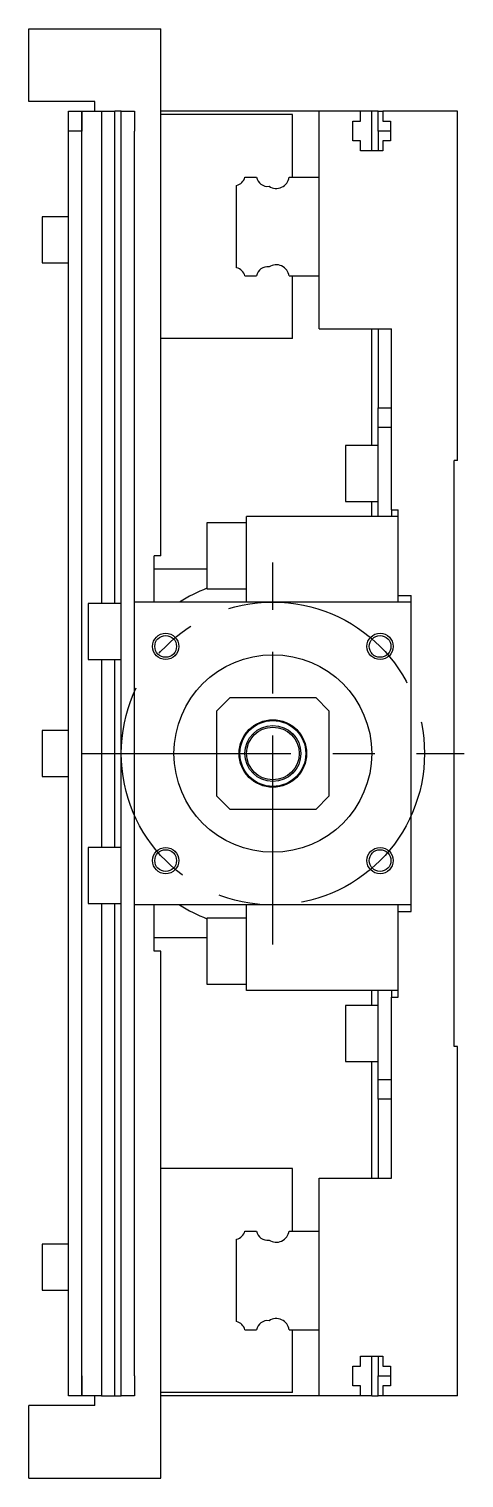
# Model space of a CAD drawing. Extents: x -28 to 1034, y -475 to 112.
# Drawn here: x 666.5 to 732.5, y -110 to 110 of the extents above; entities that cross this region are included whole.
import ezdxf

# ---------------------------------------------------------------- set-up
doc = ezdxf.new("R2010")
doc.units = 0
doc.linetypes.add('CENTER', pattern=[50.8, 31.75, -6.35, 6.35, -6.35])
doc.linetypes.add('DASHED', pattern=[19.05, 12.7, -6.35])
doc.layers.get('0').update_dxf_attribs({"linetype": 'CONTINUOUS'})
doc.layers.add('CENTER', color=1, linetype='CENTER')

msp = doc.modelspace()

# ---------------------------------------------------------------- linework, layer by layer
at = {"color": 7, "linetype": 'CONTINUOUS'}
for p, q in [((666.53, 99), (666.53, 110)), ((666.53, 110), (686.53, 110)), ((686.53, 30), (686.53, 110)), ((676.53, 99), (666.53, 99)), ((672.53, 97.5), (674.53, 97.5)), ((672.53, 94.5), (672.53, 97.5)), ((674.53, 97.5), (677.53, 97.5)), ((674.53, 97.5), (674.53, 94.5)), ((676.53, 97.5), (676.53, 99)), ((677.53, 97.5), (677.53, 22.75)), ((677.53, 97.5), (679.53, 97.5)), ((679.53, 22.75), (679.53, 97.5)), ((680.53, 97.5), (679.53, 97.5)), ((680.53, 97.5), (682.53, 97.5)), ((680.53, 94.5), (680.53, 97.5)), ((682.53, 97.5), (682.53, 94.5)), ((710.53, 97.5), (686.53, 97.5)), ((706.53, 97), (686.53, 97)), ((706.53, 87.5), (706.53, 97)), ((710.53, 87.5), (710.53, 97.5)), ((716.83, 97.5), (710.53, 97.5)), ((718.53, 97.5), (716.83, 97.5)), ((716.83, 96), (716.83, 97.5)), ((718.53, 91.5), (718.53, 97.5)), ((719.53, 97.5), (718.53, 97.5)), ((719.53, 97.5), (720.23, 97.5)), ((719.53, 94.5), (719.53, 97.5)), ((720.23, 97.5), (720.23, 96)), ((731.53, 97.5), (720.23, 97.5)), ((731.53, 44.5), (731.53, 97.5)), ((715.68, 96), (716.83, 96)), ((715.68, 93), (715.68, 96)), ((720.23, 96), (721.38, 96)), ((721.38, 96), (721.38, 93)), ((674.53, 94.5), (672.53, 94.5)), ((672.53, -94.5), (672.53, 94.5)), ((674.53, -94.5), (674.53, 94.5)), ((680.53, -94.5), (680.53, 94.5)), ((682.53, 23), (682.53, 94.5)), ((716.83, 93), (715.68, 93)), ((716.83, 91.5), (716.83, 93)), ((721.38, 94.5), (719.53, 94.5)), ((719.53, 94.5), (719.53, 91.5)), ((720.23, 93), (720.23, 91.5)), ((721.38, 93), (720.23, 93)), ((720.23, 91.5), (716.83, 91.5)), ((698.03, 73.752272), (698.03, 86.247728)), ((699.282272, 87.5), (701.05668, 87.5)), ((706.007372, 87.5), (710.53, 87.5)), ((710.53, 72.5), (710.53, 87.5)), ((710.53, 72.5), (710.53, 87.5)), ((668.53, 81.5), (668.53, 78)), ((672.53, 81.5), (668.53, 81.5)), ((668.53, 78), (668.53, 74.5)), ((668.53, 74.5), (672.53, 74.5)), ((699.282272, 72.5), (701.05668, 72.5)), ((706.007372, 72.5), (710.53, 72.5)), ((706.53, 63), (706.53, 72.5)), ((710.53, 64.5), (710.53, 72.5)), ((710.53, 64.5), (721.53, 64.5)), ((718.53, 46.75), (718.53, 64.5)), ((719.53, 64.5), (719.53, 52.5)), ((721.53, 37), (721.53, 64.5)), ((706.53, 63), (686.53, 63)), ((719.53, 49.5), (719.53, 52.5)), ((719.53, 52.5), (721.53, 52.5)), ((721.53, 49.5), (719.53, 49.5)), ((719.53, 36), (719.53, 49.5)), ((714.53, 46.75), (714.53, 42.5)), ((719.53, 46.75), (714.53, 46.75)), ((731.53, 44.5), (731.03, 44.5)), ((731.03, -44.5), (731.03, 44.5)), ((714.53, 42.5), (714.53, 38.25)), ((714.53, 38.25), (719.53, 38.25)), ((718.53, 36), (718.53, 38.25)), ((722.53, 36), (699.53, 36)), ((699.53, 23), (699.53, 36)), ((721.53, 37), (722.53, 37)), ((721.53, 37), (721.53, 36)), ((722.53, 36), (722.53, 37)), ((722.53, 24), (722.53, 36)), ((722.53, 24), (722.53, 36)), ((693.53, 35), (693.53, 30)), ((699.53, 35), (693.53, 35)), ((686.53, 30), (685.53, 30)), ((685.53, 25), (685.53, 30)), ((693.53, 30), (693.53, 25)), ((693.53, 28), (685.53, 28)), ((685.53, 23), (685.53, 25)), ((693.53, 25), (699.53, 25)), ((675.53, 22.75), (675.53, 18.5)), ((680.53, 22.75), (675.53, 22.75)), ((682.53, -23), (682.53, 23)), ((724.53, 23), (682.53, 23)), ((722.53, 23), (722.53, 24)), ((722.53, 24), (724.53, 24)), ((724.53, 23), (724.53, 24)), ((724.53, -23), (724.53, 23)), ((675.53, 18.5), (675.53, 14.25)), ((675.53, 14.25), (680.53, 14.25)), ((677.53, 14.25), (677.53, -14.25)), ((679.53, -14.25), (679.53, 14.25)), ((697.03, 8.5), (695.03, 6.5)), ((697.03, 8.5), (710.03, 8.5)), ((712.03, 6.5), (710.03, 8.5)), ((695.03, -6.5), (695.03, 6.5)), ((712.03, 6.5), (712.03, -6.5)), ((668.53, 3.5), (668.53, 0)), ((672.53, 3.5), (668.53, 3.5)), ((668.53, 0), (668.53, -3.5)), ((668.53, -3.5), (672.53, -3.5)), ((695.03, -6.5), (697.03, -8.5)), ((710.03, -8.5), (712.03, -6.5)), ((710.03, -8.5), (697.03, -8.5)), ((675.53, -14.25), (675.53, -18.5)), ((680.53, -14.25), (675.53, -14.25)), ((675.53, -18.5), (675.53, -22.75)), ((675.53, -22.75), (680.53, -22.75)), ((677.53, -22.75), (677.53, -97.5)), ((679.53, -97.5), (679.53, -22.75)), ((724.53, -23), (682.53, -23)), ((682.53, -94.5), (682.53, -23)), ((685.53, -25), (685.53, -23)), ((699.53, -36), (699.53, -23)), ((722.53, -24), (722.53, -23)), ((722.53, -36), (722.53, -24)), ((722.53, -36), (722.53, -24)), ((722.53, -24), (724.53, -24)), ((724.53, -24), (724.53, -23)), ((685.53, -30), (685.53, -25)), ((693.53, -25), (693.53, -30)), ((699.53, -25), (693.53, -25)), ((693.53, -28), (685.53, -28)), ((686.53, -30), (685.53, -30)), ((686.53, -110), (686.53, -30)), ((693.53, -30), (693.53, -35)), ((693.53, -35), (699.53, -35)), ((722.53, -36), (699.53, -36)), ((718.53, -38.25), (718.53, -36)), ((719.53, -49.5), (719.53, -36)), ((721.53, -36), (721.53, -37)), ((721.53, -64.5), (721.53, -37)), ((721.53, -37), (722.53, -37)), ((722.53, -37), (722.53, -36)), ((714.53, -38.25), (714.53, -42.5)), ((719.53, -38.25), (714.53, -38.25)), ((714.53, -42.5), (714.53, -46.75)), ((731.53, -44.5), (731.03, -44.5)), ((731.53, -97.5), (731.53, -44.5)), ((714.53, -46.75), (719.53, -46.75)), ((718.53, -64.5), (718.53, -46.75)), ((719.53, -49.5), (721.53, -49.5)), ((719.53, -52.5), (719.53, -49.5)), ((721.53, -52.5), (719.53, -52.5)), ((719.53, -52.5), (719.53, -64.5)), ((706.53, -63), (686.53, -63)), ((706.53, -72.5), (706.53, -63)), ((710.53, -72.5), (710.53, -64.5)), ((710.53, -64.5), (721.53, -64.5)), ((699.282272, -72.5), (701.05668, -72.5)), ((706.007372, -72.5), (710.53, -72.5)), ((710.53, -87.5), (710.53, -72.5)), ((710.53, -87.5), (710.53, -72.5)), ((668.53, -74.5), (668.53, -78)), ((672.53, -74.5), (668.53, -74.5)), ((698.03, -86.247728), (698.03, -73.752272)), ((668.53, -78), (668.53, -81.5)), ((668.53, -81.5), (672.53, -81.5)), ((699.282272, -87.5), (701.05668, -87.5)), ((706.007372, -87.5), (710.53, -87.5)), ((706.53, -97), (706.53, -87.5)), ((710.53, -97.5), (710.53, -87.5)), ((716.83, -91.5), (720.23, -91.5)), ((716.83, -93), (716.83, -91.5)), ((718.53, -97.5), (718.53, -91.5)), ((719.53, -91.5), (719.53, -94.5)), ((720.23, -91.5), (720.23, -93)), ((672.53, -97.5), (672.53, -94.5)), ((674.53, -94.5), (674.53, -97.5)), ((680.53, -97.5), (680.53, -94.5)), ((682.53, -94.5), (682.53, -97.5)), ((715.68, -93), (716.83, -93)), ((715.68, -96), (715.68, -93)), ((719.53, -94.5), (721.38, -94.5)), ((719.53, -97.5), (719.53, -94.5)), ((720.23, -93), (721.38, -93)), ((721.38, -93), (721.38, -96)), ((716.83, -96), (715.68, -96)), ((716.83, -97.5), (716.83, -96)), ((720.23, -96), (720.23, -97.5)), ((721.38, -96), (720.23, -96)), ((674.53, -97.5), (672.53, -97.5)), ((677.53, -97.5), (674.53, -97.5)), ((676.53, -99), (676.53, -97.5)), ((677.53, -97.5), (679.53, -97.5)), ((679.53, -97.5), (680.53, -97.5)), ((682.53, -97.5), (680.53, -97.5)), ((706.53, -97), (686.53, -97)), ((710.53, -97.5), (686.53, -97.5)), ((716.83, -97.5), (710.53, -97.5)), ((718.53, -97.5), (716.83, -97.5)), ((718.53, -97.5), (719.53, -97.5)), ((720.23, -97.5), (719.53, -97.5)), ((731.53, -97.5), (720.23, -97.5)), ((666.53, -110), (666.53, -99)), ((676.53, -99), (666.53, -99)), ((666.53, -110), (686.53, -110))]:
    msp.add_line(p, q, dxfattribs=at)
at = {"color": 3, "linetype": 'DASHED'}
for p, q in [((674.53, 94.5), (674.53, 97.5)), ((703.53, -5), (704.137178, -4.962996)), ((674.53, -97.5), (674.53, -94.5))]:
    msp.add_line(p, q, dxfattribs=at)
at = {"color": 3, "linetype": 'CONTINUOUS'}
for centre in [(687.266544, 16.263456), (719.793456, 16.263456), (687.266544, -16.263456), (719.793456, -16.263456)]:
    msp.add_circle(centre, 2, dxfattribs=at)
at = {"color": 7, "linetype": 'CONTINUOUS'}
for centre, radius in [((687.266544, 16.263456), 1.65), ((719.793456, 16.263456), 1.65), ((703.53, 0), 15), ((703.53, 0), 5.125), ((703.53, 0), 5), ((703.53, 0), 4.25), ((703.53, 0), 4), ((687.266544, -16.263456), 1.65), ((719.793456, -16.263456), 1.65)]:
    msp.add_circle(centre, radius, dxfattribs=at)
for centre, radius, start, end in [((697.63, 87.9), 1.7, 283.608961, 346.391039), ((702.73, 87.8), 1.7, 190.164249, 277.540197), ((704.03, 87.8), 2, 237.42103, 351.373073), ((697.63, 72.1), 1.7, 13.608961, 76.391039), ((702.73, 72.2), 1.7, 82.459803, 169.835751), ((704.03, 72.2), 2, 8.626927, 122.57897), ((703.53, 0), 27, 111.738461, 121.586338), ((703.53, 0), 27, 238.413662, 248.261539), ((697.63, -72.1), 1.7, 283.608961, 346.391039), ((702.73, -72.2), 1.7, 190.164249, 277.540197), ((704.03, -72.2), 2, 237.42103, 351.373073), ((704.03, -87.8), 2, 8.626927, 122.57897), ((697.63, -87.9), 1.7, 13.608961, 76.391039), ((702.73, -87.8), 1.7, 82.459803, 169.835751)]:
    msp.add_arc(centre, radius, start, end, dxfattribs=at)
at = {"layer": 'CENTER', "color": 1, "linetype": 'CENTER'}
for p, q in [((703.53, -29), (703.53, 29)), ((674.53, 0), (732.53, 0))]:
    msp.add_line(p, q, dxfattribs=at)
msp.add_circle((703.53, 0), 23, dxfattribs=at)

doc.saveas('drawing.dxf')
